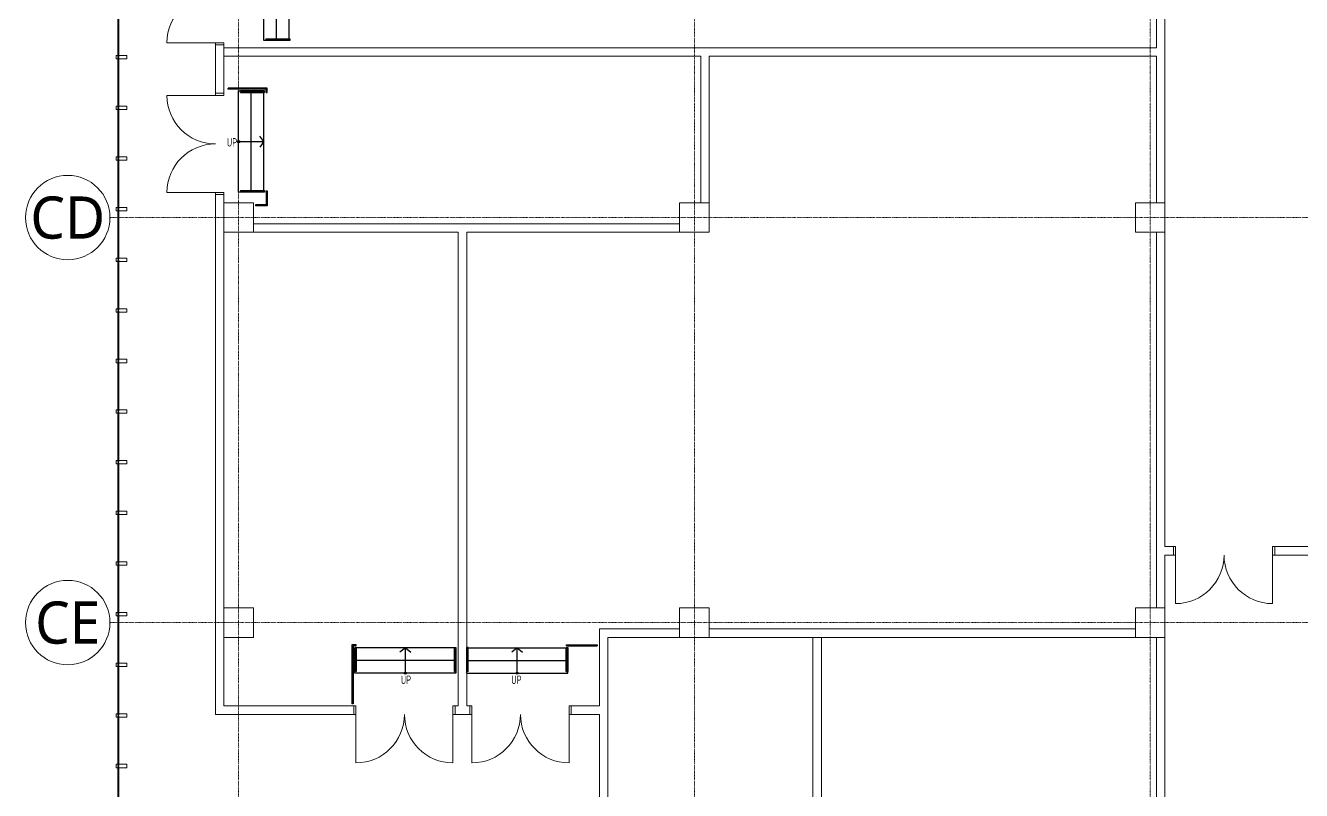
# Model space of a CAD drawing. Extents: x -186874 to 85479, y 4933 to 73531.
# Drawn here: x -177831 to -147597, y 23845 to 41977 of the extents above; entities that cross this region are included whole.
import ezdxf
from ezdxf.enums import TextEntityAlignment as Align

# ---------------------------------------------------------------- set-up
doc = ezdxf.new("R2010")
doc.units = 0
doc.header["$LTSCALE"] = 5
doc.linetypes.add('CUP- L20$0$JJP_三點線', pattern=[0.9, 0.3, -0.15, 0, -0.15, 0, -0.15, 0, -0.15])
for name, color, linetype in [('CUP- L20$0$A-WALL-EX.Newcub', 252, 'Continuous'), ('CUP- L20$0$A-WALL-IN.Newcub', 252, 'Continuous'), ('CUP- L20$0$Door', 252, 'Continuous'), ('CUP- L20$0$S-COL.Newcub', 252, 'Continuous'), ('CUP- L20$0$S-GRID.Newcub', 252, 'Continuous'), ('XCDP20$0$A-ST-txt (200K)', 1, 'Continuous'), ('XCDP20$0$A-STAIR (200K)', 170, 'Continuous')]:
    doc.layers.add(name, color=color, linetype=linetype)
doc.styles.add('CUP- L20$0$Standard', font='', dxfattribs={"width": 0.8})
doc.styles.add('XCDP20$0$AA-TXT', font='isocp.shx', dxfattribs={"width": 0.8, "bigfont": 'china.shx'})
doc.styles.get('CUP- L20$0$Standard').set_extended_font_data('Microsoft JhengHei')

# ---------------------------------------------------------------- blocks, each defined once
blk = doc.blocks.new('XCDP20')
at = {"layer": 'XCDP20$0$A-ST-txt (200K)'}
for p, q in [((-172181, 39225), (-172279, 39354)), ((-172781, 39225), (-172181, 39225)), ((-172181, 39225), (-172279, 39096)), ((-168831, 27225, 0), (-168960, 27127, 0)), ((-168831, 26625, 0), (-168831, 27225, 0)), ((-168831, 27225, 0), (-168702, 27127, 0)), ((-166181, 27225), (-166310, 27127)), ((-166181, 26625), (-166181, 27225)), ((-166181, 27225), (-166052, 27127))]:
    blk.add_line(p, q, dxfattribs=at)
for centre in [(-172781, 39225), (-168831, 26625, 0), (-166181, 26625)]:
    blk.add_circle(centre, 25, dxfattribs=at)
at = {"layer": 'XCDP20$0$A-STAIR (200K)'}
for p, q in [((-172181, 41625, 0), (-172181, 42825)), ((-171881, 41663, 0), (-171881, 42787)), ((-171581, 41663, 0), (-171581, 42787)), ((-171581, 41625, 0), (-172181, 41625, 0)), ((-172141, 41663, 0), (-171571, 41663, 0)), ((-172141, 41663, 0), (-172141, 41625, 0)), ((-171571, 41656, 0), (-172141, 41656, 0)), ((-171571, 41631, 0), (-172141, 41631, 0)), ((-171571, 41625, 0), (-172141, 41625, 0)), ((-171571, 41663, 0), (-171571, 41625, 0)), ((-172106, 40490, 0), (-173031, 40490)), ((-173031, 40465), (-173031, 40490)), ((-172131, 40465, 0), (-173031, 40465)), ((-172781, 40425), (-172181, 40425)), ((-172781, 38025, 0), (-172781, 40425)), ((-172171, 40425, 0), (-172741, 40425)), ((-172741, 40387), (-172741, 40425)), ((-172171, 40418, 0), (-172741, 40418)), ((-172171, 40393, 0), (-172741, 40393)), ((-172741, 40387), (-172171, 40387, 0)), ((-172481, 38063, 0), (-172481, 40387)), ((-172181, 38063, 0), (-172181, 40387)), ((-172171, 40387, 0), (-172171, 40425, 0)), ((-172131, 40393, 0), (-172131, 40465, 0)), ((-172131, 40393, 0), (-172106, 40393, 0)), ((-172106, 40393, 0), (-172106, 40490, 0)), ((-172181, 38025, 0), (-172781, 38025, 0)), ((-172741, 38063, 0), (-172171, 38063, 0)), ((-172741, 38063, 0), (-172741, 38025, 0)), ((-172171, 38056, 0), (-172741, 38056, 0)), ((-172171, 38031, 0), (-172741, 38031, 0)), ((-172171, 38025, 0), (-172741, 38025, 0)), ((-172171, 38063), (-172171, 38025)), ((-172131, 38056, 0), (-172131, 37725, 0)), ((-172131, 38056, 0), (-172106, 38056, 0)), ((-172106, 38056, 0), (-172106, 37700, 0)), ((-172131, 37725, 0), (-172381, 37725)), ((-172381, 37725), (-172381, 37700)), ((-172106, 37700, 0), (-172381, 37700)), ((-170096, 27300, 0), (-170096, 25900)), ((-170000, 27300, 0), (-170096, 27300, 0)), ((-170071, 27275, 0), (-170071, 25900)), ((-170000, 27275, 0), (-170071, 27275, 0)), ((-170031, 27235, 0), (-170031, 26665, 0)), ((-169993, 27235), (-170031, 27235)), ((-170031, 26625, 0), (-170031, 27225, 0)), ((-170025, 27235, 0), (-170025, 26665, 0)), ((-170000, 27275, 0), (-170000, 27300, 0)), ((-170000, 27235, 0), (-170000, 26665, 0)), ((-169993, 26665, 0), (-169993, 27235, 0)), ((-167669, 27225, 0), (-169993, 27225, 0)), ((-167669, 26665, 0), (-167669, 27235, 0)), ((-167669, 27235, 0), (-167631, 27235, 0)), ((-167663, 27235, 0), (-167663, 26665, 0)), ((-167638, 27235, 0), (-167638, 26665, 0)), ((-167631, 27235, 0), (-167631, 26665, 0)), ((-167631, 27225, 0), (-167631, 26625, 0)), ((-167381, 27235, 0), (-167381, 26665, 0)), ((-167343, 27235), (-167381, 27235)), ((-167381, 27225, 0), (-167381, 26625, 0)), ((-167375, 27235, 0), (-167375, 26665, 0)), ((-167350, 27235, 0), (-167350, 26665, 0)), ((-167343, 26665, 0), (-167343, 27235, 0)), ((-167343, 27225, 0), (-165019, 27225)), ((-165019, 26665), (-165019, 27235, 0)), ((-165019, 27235, 0), (-164981, 27235, 0)), ((-165013, 27300, 0), (-164282, 27300, 0)), ((-165013, 27275, 0), (-165013, 27300, 0)), ((-165013, 27275, 0), (-164282, 27275)), ((-165013, 27235, 0), (-165013, 26665)), ((-164988, 27235, 0), (-164988, 26665)), ((-164981, 27235, 0), (-164981, 26665)), ((-164981, 26625), (-164981, 27225)), ((-164282, 27300, 0), (-164282, 27275, 0)), ((-167669, 26925, 0), (-169993, 26925, 0)), ((-167343, 26925, 0), (-165019, 26925)), ((-169993, 26665, 0), (-170031, 26665, 0)), ((-167631, 26625, 0), (-170031, 26625, 0)), ((-167669, 26665, 0), (-167631, 26665, 0)), ((-167343, 26665, 0), (-167381, 26665, 0)), ((-167381, 26625, 0), (-164981, 26625)), ((-165019, 26665), (-164981, 26665)), ((-170071, 25900), (-170096, 25900))]:
    blk.add_line(p, q, dxfattribs=at)
at = {"layer": 'XCDP20$0$A-ST-txt (200K)', "style": 'XCDP20$0$AA-TXT', "width": 0.8}
for p in [(-172937, 39208), (-168815, 26469, 0), (-166198, 26469)]:
    blk.add_text('UP', height=200, dxfattribs=at).set_placement(p, align=Align.MIDDLE)
blk = doc.blocks.new('CUP- L20')
at = {"layer": 'CUP- L20$0$A-WALL-EX.Newcub', "lineweight": 0, "flags": 128}
for points in [[(-175642, 41235), (-175622, 41235), (-175622, 42415), (-175642, 42415)], [(-175682, 41265), (-175682, 41185), (-175432, 41185), (-175432, 41265)], [(-175642, 40035), (-175622, 40035), (-175622, 41215), (-175642, 41215)], [(-175682, 40065), (-175682, 39985), (-175432, 39985), (-175432, 40065)], [(-175642, 38835), (-175622, 38835), (-175622, 40015), (-175642, 40015)], [(-175682, 38865), (-175682, 38785), (-175432, 38785), (-175432, 38865)], [(-175642, 37635), (-175622, 37635), (-175622, 38815), (-175642, 38815)], [(-175682, 37665), (-175682, 37585), (-175432, 37585), (-175432, 37665)], [(-175642, 36435), (-175622, 36435), (-175622, 37615), (-175642, 37615)], [(-175682, 36465), (-175682, 36385), (-175432, 36385), (-175432, 36465)], [(-175642, 35235), (-175622, 35235), (-175622, 36415), (-175642, 36415)], [(-175682, 35265), (-175682, 35185), (-175432, 35185), (-175432, 35265)], [(-175642, 34035), (-175622, 34035), (-175622, 35215), (-175642, 35215)], [(-175682, 34065), (-175682, 33985), (-175432, 33985), (-175432, 34065)], [(-175642, 32835), (-175622, 32835), (-175622, 34015), (-175642, 34015)], [(-175682, 32865), (-175682, 32785), (-175432, 32785), (-175432, 32865)], [(-175642, 31635), (-175622, 31635), (-175622, 32815), (-175642, 32815)], [(-175682, 31665), (-175682, 31585), (-175432, 31585), (-175432, 31665)], [(-175642, 30435), (-175622, 30435), (-175622, 31615), (-175642, 31615)], [(-175682, 30465), (-175682, 30385), (-175432, 30385), (-175432, 30465)], [(-175642, 29235), (-175622, 29235), (-175622, 30415), (-175642, 30415)], [(-175682, 29265), (-175682, 29185), (-175432, 29185), (-175432, 29265)], [(-175642, 28035), (-175622, 28035), (-175622, 29215), (-175642, 29215)], [(-175682, 28065), (-175682, 27985), (-175432, 27985), (-175432, 28065)], [(-175642, 26835), (-175622, 26835), (-175622, 28015), (-175642, 28015)], [(-175682, 26865), (-175682, 26785), (-175432, 26785), (-175432, 26865)], [(-175642, 25635), (-175622, 25635), (-175622, 26815), (-175642, 26815)], [(-175682, 25665), (-175682, 25585), (-175432, 25585), (-175432, 25665)], [(-175642, 24435), (-175622, 24435), (-175622, 25615), (-175642, 25615)], [(-175682, 24465), (-175682, 24385), (-175432, 24385), (-175432, 24465)], [(-175642, 23385), (-175622, 23385), (-175622, 24415), (-175642, 24415)]]:
    blk.add_lwpolyline(points, close=True, dxfattribs=at)
at = {"layer": 'CUP- L20$0$A-WALL-IN.Newcub', "lineweight": 0}
for p, q in [((-173331, 41520), (-173331, 41508)), ((-173331, 41520), (-173131, 41520)), ((-173331, 40370), (-173331, 40382)), ((-173331, 40370), (-173131, 40370)), ((-173331, 37970), (-173331, 37958)), ((-173331, 37970), (-173131, 37970)), ((-150631, 29625), (-150643, 29625)), ((-150631, 29625), (-150631, 29425)), ((-148231, 29625), (-148219, 29625)), ((-148231, 29625), (-148231, 29425)), ((-170053, 25850), (-170065, 25850)), ((-170053, 25850), (-170053, 25650)), ((-167653, 25850), (-167641, 25850)), ((-167653, 25850), (-167653, 25650)), ((-167303, 25850), (-167315, 25850)), ((-167303, 25850), (-167303, 25650)), ((-164903, 25850), (-164891, 25850)), ((-164903, 25850), (-164903, 25650))]:
    blk.add_line(p, q, dxfattribs=at)
at = {"layer": 'CUP- L20$0$A-WALL-IN.Newcub', "lineweight": 0, "flags": 128}
for points in [[(-151031, 46675), (-151031, 41450)], [(-150831, 41450), (-150831, 46675)], [(-173331, 41520), (-173331, 40370)], [(-173131, 40370), (-173131, 41520)], [(-151031, 41450), (-173131, 41450)], [(-173131, 41450), (-173131, 41250)], [(-150831, 41250), (-150831, 41450)], [(-173131, 41250), (-161831, 41250)], [(-161831, 41250), (-161831, 37775)], [(-161631, 41250), (-151031, 41250)], [(-161631, 37775), (-161631, 41250)], [(-151031, 41250), (-151031, 37775)], [(-150831, 37775), (-150831, 41250)], [(-173331, 37970), (-173331, 25850)], [(-173131, 37775), (-173131, 37970)], [(-162331, 37275), (-172431, 37275)], [(-173131, 28175), (-173131, 37075)], [(-172431, 37075), (-167578, 37075)], [(-167578, 37075), (-167578, 25850)], [(-167378, 37075), (-162331, 37075)], [(-167378, 25850), (-167378, 37075)], [(-151031, 37075), (-151031, 28175)], [(-150831, 29625), (-150831, 37075)], [(-150631, 29625), (-150831, 29625)], [(-150831, 28175), (-150831, 29425)], [(-150831, 29425), (-150631, 29425)], [(-140231, 29625), (-148231, 29625)], [(-148231, 29425), (-140231, 29425)], [(-164232, 27675), (-164032, 27675)], [(-164232, 27675), (-164232, 25850)], [(-162331, 27675), (-164032, 27675)], [(-151531, 27675), (-161631, 27675)], [(-173131, 25850), (-173131, 27475)], [(-164032, 21175), (-164032, 27475)], [(-164032, 27475), (-162331, 27475)], [(-161631, 27475), (-151531, 27475)], [(-158972, 27475), (-159172, 27475)], [(-159172, 27475), (-159172, 18075)], [(-158972, 11850), (-158972, 27475)], [(-151031, 27475), (-151031, 18575)], [(-150831, 18575), (-150831, 27475)], [(-173331, 25650), (-173331, 25850)], [(-170053, 25850), (-173131, 25850)], [(-167578, 25850), (-167653, 25850)], [(-167303, 25850), (-167378, 25850)], [(-164232, 25850), (-164903, 25850)], [(-173331, 25650), (-170053, 25650)], [(-167653, 25650), (-167303, 25650)], [(-164903, 25650), (-164232, 25650)], [(-164232, 25650), (-164232, 21175)]]:
    blk.add_lwpolyline(points, dxfattribs=at)
at = {"layer": 'CUP- L20$0$Door', "lineweight": 0}
for p, q in [((-173331, 41570), (-174481, 41570)), ((-173331, 41520), (-173331, 41570)), ((-173331, 41570), (-173131, 41570)), ((-173131, 41520), (-173331, 41520)), ((-173331, 41520), (-173131, 41520)), ((-173331, 41520), (-173131, 41520)), ((-173331, 41520), (-173331, 41508)), ((-173331, 41520), (-173331, 41508)), ((-173131, 41570), (-173131, 41520)), ((-173331, 40320), (-174481, 40320)), ((-173331, 40370), (-173331, 40382)), ((-173331, 40370), (-173331, 40382)), ((-173331, 40320), (-173331, 40370)), ((-173331, 40370), (-173131, 40370)), ((-173331, 40370), (-173131, 40370)), ((-173331, 40370), (-173131, 40370)), ((-173131, 40320), (-173331, 40320)), ((-173131, 40370), (-173131, 40320)), ((-173331, 38020), (-174481, 38020)), ((-173331, 37970), (-173331, 38020)), ((-173331, 38020), (-173131, 38020)), ((-173131, 37970), (-173331, 37970)), ((-173331, 37970), (-173131, 37970)), ((-173331, 37970), (-173131, 37970)), ((-173331, 37970), (-173331, 37958)), ((-173331, 37970), (-173331, 37958)), ((-173131, 38020), (-173131, 37970)), ((-150631, 29625), (-150643, 29625)), ((-150631, 29625), (-150643, 29625)), ((-150581, 29625), (-150631, 29625)), ((-150631, 29625), (-150631, 29425)), ((-150631, 29625), (-150631, 29425)), ((-150631, 29625), (-150631, 29425)), ((-150631, 29425), (-150581, 29425)), ((-150581, 29425), (-150581, 29625)), ((-150581, 29425), (-150581, 28275)), ((-148231, 29625), (-148281, 29625)), ((-148281, 29625), (-148281, 29425)), ((-148281, 29425), (-148231, 29425)), ((-148281, 29425), (-148281, 28275)), ((-148231, 29425), (-148231, 29625)), ((-148231, 29625), (-148231, 29425)), ((-148231, 29625), (-148231, 29425)), ((-148231, 29625), (-148219, 29625)), ((-148231, 29625), (-148219, 29625)), ((-170053, 25850), (-170065, 25850)), ((-170053, 25850), (-170065, 25850)), ((-170053, 25850), (-170003, 25850)), ((-170053, 25650), (-170053, 25850)), ((-170053, 25850), (-170053, 25650)), ((-170053, 25850), (-170053, 25650)), ((-170003, 25850), (-170003, 25650)), ((-167703, 25650), (-167703, 25850)), ((-167703, 25850), (-167653, 25850)), ((-167653, 25850), (-167653, 25650)), ((-167653, 25850), (-167653, 25650)), ((-167653, 25850), (-167653, 25650)), ((-167653, 25850), (-167641, 25850)), ((-167653, 25850), (-167641, 25850)), ((-167303, 25850), (-167315, 25850)), ((-167303, 25850), (-167315, 25850)), ((-167253, 25850), (-167303, 25850)), ((-167303, 25850), (-167303, 25650)), ((-167303, 25850), (-167303, 25650)), ((-167303, 25850), (-167303, 25650)), ((-167253, 25650), (-167253, 25850)), ((-164903, 25850), (-164953, 25850)), ((-164953, 25850), (-164953, 25650)), ((-164903, 25650), (-164903, 25850)), ((-164903, 25850), (-164903, 25650)), ((-164903, 25850), (-164903, 25650)), ((-164903, 25850), (-164891, 25850)), ((-164903, 25850), (-164891, 25850)), ((-170003, 25650), (-170053, 25650)), ((-170003, 25650), (-170003, 24500)), ((-167653, 25650), (-167703, 25650)), ((-167703, 25650), (-167703, 24500)), ((-167303, 25650), (-167253, 25650)), ((-167253, 25650), (-167253, 24500)), ((-164953, 25650), (-164903, 25650)), ((-164953, 25650), (-164953, 24500))]:
    blk.add_line(p, q, dxfattribs=at)
for centre, start, end in [((-173331, 41570), 90, 180), ((-173331, 40320), 180, 270), ((-173331, 38020), 90, 180), ((-150581, 29425), 270, 0), ((-148281, 29425), 180, 270), ((-170003, 25650), 270, 0), ((-167703, 25650), 180, 270), ((-167253, 25650), 270, 0), ((-164953, 25650), 180, 270)]:
    blk.add_arc(centre, 1150, start, end, dxfattribs=at)
at = {"layer": 'CUP- L20$0$S-COL.Newcub', "lineweight": 0, "flags": 128}
for points in [[(-173131, 37075), (-172431, 37075), (-172431, 37775), (-173131, 37775)], [(-162331, 37075), (-161631, 37075), (-161631, 37775), (-162331, 37775)], [(-151531, 37075), (-150831, 37075), (-150831, 37775), (-151531, 37775)], [(-173131, 27475), (-172431, 27475), (-172431, 28175), (-173131, 28175)], [(-162331, 27475), (-161631, 27475), (-161631, 28175), (-162331, 28175)], [(-151531, 27475), (-150831, 27475), (-150831, 28175), (-151531, 28175)]]:
    blk.add_lwpolyline(points, close=True, dxfattribs=at)
at = {"layer": 'CUP- L20$0$S-GRID.Newcub', "linetype": 'CUP- L20$0$JJP_三點線', "lineweight": 0}
for p, q in [((-172781, 71521), (-172781, 5216)), ((-161981, 71521), (-161981, 5216)), ((-151181, 71521), (-151181, 5216)), ((-175821, 37425), (-175831, 37425)), ((-175821, 37425), (-125495, 37425)), ((-175821, 27825), (-175831, 27825)), ((-175821, 27825), (-125495, 27825))]:
    blk.add_line(p, q, dxfattribs=at)
at = {"layer": 'CUP- L20$0$S-GRID.Newcub', "lineweight": 0}
for centre in [(-176831, 37425), (-176831, 27825)]:
    blk.add_circle(centre, 1000, dxfattribs=at)
at = {"layer": 'CUP- L20$0$S-GRID.Newcub', "linetype": 'CUP- L20$0$JJP_三點線', "lineweight": 0}
for p in [(-175821, 37425), (-175821, 37425), (-175821, 27825), (-175821, 27825)]:
    blk.add_point(p, dxfattribs=at)
blk.add_blockref('XCDP20', (0, 0))
at = {"layer": 'CUP- L20$0$S-GRID.Newcub', "style": 'CUP- L20$0$Standard'}
for s, p in [('CD', (-176831, 37925)), ('CE', (-176831, 28325))]:
    blk.add_text(s, height=1000, dxfattribs=at).set_placement(p, align=Align.TOP_CENTER)

msp = doc.modelspace()

# ---------------------------------------------------------------- block references
msp.add_blockref('CUP- L20', (0, 0))

doc.saveas('drawing.dxf')
